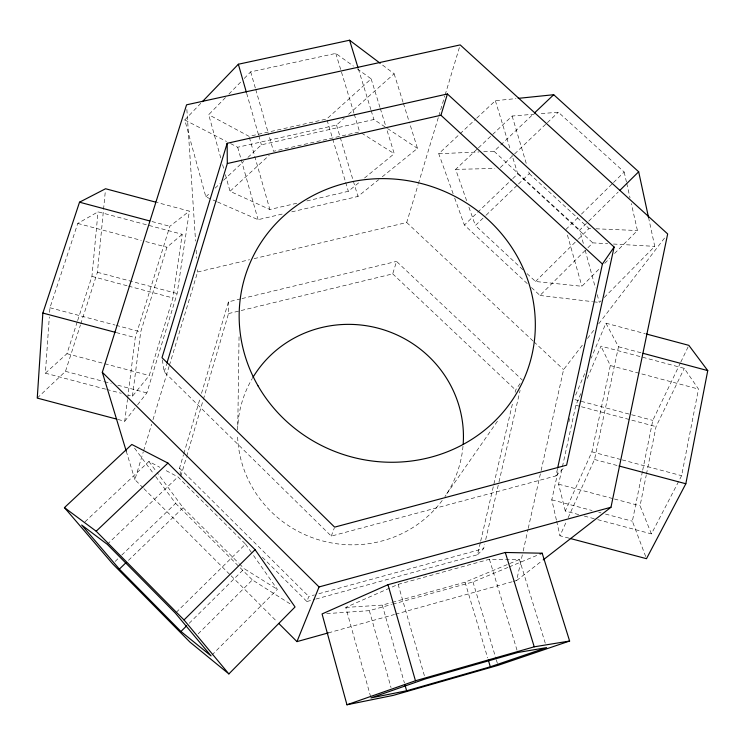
<?xml version="1.0" encoding="UTF-8"?>
<svg xmlns="http://www.w3.org/2000/svg" width="745" height="745" viewBox="0 0 745 745"><rect width="100%" height="100%" fill="white"/><g stroke="black" fill="none" stroke-linecap="round" stroke-linejoin="round"><path stroke-width="0.56" stroke-dasharray="3.73 2.79" d="M237.795 425.302L239.089 334.235M105.641 389.16L45.38 373.18L49.319 316.932M49.636 312.341L49.962 307.75L77.759 223.435L98.033 211.831L182.227 234.312L172.933 297.953L149.242 375.527L132.424 396.256L127.963 395.074M77.657 320.555L91.942 276.386L98.033 211.831M80.739 324.019L97.418 272.288L103.443 210.49M103.555 209.345L105.455 189.882M118.008 419.472L124.741 421.251L127.479 399.488M127.618 398.342L135.255 337.625L169.823 226.303L189.351 211.133L156.953 202.472M132.424 396.256L140.712 331.879L166.936 247.228L182.227 234.312M137.574 404.805L146.849 392.922L177.142 293.53L189.351 211.133M597.741 519.647L651.419 533.886L681.619 475.692L698.503 389.076L684.273 368.365L600.964 346.127L586.622 379.922M651.419 533.886L640.057 505.808L646.222 475.263M646.455 474.137L656.047 426.624L684.273 368.365M645.682 556.543L632.356 521.202L642.46 471.362M642.693 470.225L652.797 420.385L680.334 363.066M568.128 517.756L594.529 459.488L618.499 346.76L605.927 323.19L591.213 358.103M578.725 514.609L565.306 511.051L591.893 451.833L610.323 365.544L600.964 346.127M162.335 359.872L164.254 371.923L331.283 536.111L555.91 475.915L557.4 469.117M556.394 520.038L551.794 499.83L558.48 469.35M568.882 421.931L569.618 418.541M565.306 511.051L558.61 484.194L575.866 405.271L581.249 392.596M513.258 581.463L516.62 580.532L522.934 552.175M523.186 551.049L527.982 529.499M528.242 528.363L540.861 471.669M541.112 470.533L563.593 369.604L583.968 343.045M315.88 599.054L477.536 554.736L480.413 542.332M480.674 541.205L512.765 402.458M515.121 392.298L515.642 390.045L520.587 382.865M477.536 554.736L483.626 548.618L484.669 544.092M485.712 539.576L498.731 483.049M498.992 481.913L520.094 390.343M180.672 475.254L179.545 468.177L183.484 454.776M183.81 453.658L200.219 397.839M201.523 393.379L228.426 301.837L240.84 298.847M180.83 476.269L186.39 457.328M186.716 456.21L203.04 400.493M203.376 399.385L228.519 313.58L228.426 301.837M254.11 258.636L406.705 222.513L418.066 184.779M418.401 183.661L438.46 117.058M438.796 115.95L444.812 95.965M445.137 94.857L459.851 46.013M164.254 371.923L166.601 364.165M143.115 487.854L134.892 479.631L143.273 451.88M143.608 450.762L151.654 424.119M152.995 419.677L169.087 366.382M169.422 365.274L197.593 272.009L197.434 269.718M228.519 313.58L392.727 273.881L396.526 261.393L522.441 380.164M45.38 373.18L66.948 353.689L77.303 321.663M37.25 398.081L65.486 371.345L80.385 325.118M262.408 557.316L306.903 601.522L308.784 596.466L314.39 594.938M331.283 536.111L334.254 528.13M575.615 395.12L585.868 370.796M568.957 538.141L559.97 535.767L566.209 521.994M680.837 362.023L688.343 346.397M446.804 493.823L498.591 419.556M587.479 338.463L593.802 330.221M598.729 323.814L665.564 236.696M124.741 421.251L136.866 405.718M216.506 201.504L205.834 196.838L184.788 119.954L200.778 103.322M220.753 157.987L208.702 114.683L225.651 97.39M228.883 94.103L240.998 81.754M244.22 78.458L250.683 71.874L335.799 53.407L353.475 66.128M593.644 301.79L599.353 302.461L600.982 300.812M604.242 297.506L654.762 246.362L648.914 219.244M555.91 475.915L564.31 467.478M211.878 655.088L277.373 589.379L252.825 554.476M527.06 273.62L535.534 281.498L581.882 286.276L599.846 268.237M604.754 263.32L609.652 258.403M614.55 253.477L637.422 230.522L631.304 203.525M198.133 633.883L252.369 579.908L290.196 603.906M531.483 287.542L539.976 295.458L587.107 248.523M587.917 247.722L592.796 242.861L607.715 243.708M583.344 243.447L579.712 230.093L587.907 221.991M588.727 221.181L618.201 192.024M189.174 623.314L244.286 568.724L277.373 589.379M535.534 281.498L577.487 239.918M578.316 239.108L589.006 228.501L591.316 228.603M176.23 612.381L245.533 544.101L177.915 476.893L163.9 469.443M565.865 229.488L578.185 217.344M581.463 214.104L612.669 183.354M613.498 182.544L624.17 172.02L558.331 112.206L538.7 113.827M522.822 269.671L475.366 225.521L485.321 215.938M486.15 215.147L517.663 184.807M518.492 184.006L529.276 173.632L528.289 170.307M128.457 560.342L183.102 507.727L157.102 472.572M527.236 283.584L464.386 225.046L511.908 179.424M512.746 178.623L517.747 173.827L511.983 154.988M115.14 561.451L118.446 558.266M121.761 555.09L175.624 503.369L154.401 474.835M500.333 167.541L513.78 154.709M514.618 153.908L546.56 123.428M547.398 122.627L558.331 112.206M107.271 544.325L177.915 476.893M483.691 151.766L494.065 151.309L533.55 113.855M466.64 200.694L455.642 169.376L477.564 148.674M478.411 147.883L512.141 116.034L534.081 114.218M85.005 521.826L148.888 461.462L159.896 467.32M205.834 196.838L210.043 192.899M215.1 188.168L220.148 183.438M223.519 180.29L243.717 161.376M247.927 157.437L261.393 144.819L373.906 119.517L386.497 127.851M453.118 193.709L438.74 153.721L475.925 118.902M476.763 118.11L495.36 100.696L515.959 98.591M296.761 203.264L269.858 209.503L230.019 191.297L269.271 155.239M357.2 68.81L371.15 78.858L326.738 118.986L249.072 136.363L208.702 114.683M230.568 143.571L237.692 147.249L336.526 125.048L344.264 118.157M348.567 114.339L394.142 73.783L381.151 63.995M306.856 200.927L348.334 191.307L360.031 181.715M364.538 178.027L394.245 153.694L386.096 127.274M291.751 211.85L357.945 196.447L378.693 179.694M382.297 176.779L417.479 148.367L409.247 122.04M516.62 580.532L542.276 560.613M370.647 696.789L345.773 607.408L398.119 584.378L489.409 559.271L519.442 559.495L545.275 643.205M392.345 602.323L465.057 582.199L519.442 559.495M392.745 604.167L472.973 581.947L508.109 567.364M509.18 566.917L538.989 554.541M328.34 632.887L394.459 614.504M395.586 614.187L512.141 581.78M345.773 607.408L382.278 605.108L391.227 602.63M326.673 613.629L369.343 610.649L391.628 604.474M318.869 593.709L483.626 548.618M306.903 601.522L314.753 599.371M241.967 298.577L396.526 261.393M197.593 272.009L249.584 259.707M217.568 201.97L258.087 219.682L283.892 213.675M438.74 153.721L479.082 151.961M455.642 169.376L494.876 168.454M595.925 228.79L637.422 230.522M613.452 244.034L654.762 246.362M539.976 295.458L592.499 301.651M97.418 272.288L177.142 293.53M574.944 399.646L630.549 414.462M631.667 414.76L652.797 420.385M91.942 276.386L127.442 285.838M128.55 286.136L172.933 297.953M575.866 405.271L580.318 406.453M581.435 406.751L656.047 426.624M49.962 307.75L114.944 325.025M116.062 325.323L140.712 331.879M591.893 451.833L621.06 459.591M622.177 459.888L681.619 475.692M594.529 459.488L617.912 465.709M116.322 332.596L135.255 337.625M66.948 353.689L149.242 375.527M558.61 484.194L613.284 498.703M614.402 499.001L640.057 505.808M551.794 499.83L592.079 510.511M598.794 512.29L601.029 512.886M605.499 514.078L632.356 521.202M65.486 371.345L103.378 381.393M104.496 381.691L111.182 383.461M117.868 385.24L146.849 392.922M106.758 389.449L121.267 393.304M584.322 516.089L596.624 519.349M605.927 323.19L645.142 333.676M151.98 221.544L169.823 226.303M618.499 346.76L641.929 353.018M77.759 223.435L141.299 240.393M145.759 241.576L166.936 247.228M610.323 365.544L698.503 389.076M184.788 119.954L226.499 141.475M361.548 133.085L394.245 153.694M387.465 128.494L417.479 148.367M529.276 173.632L589.006 228.501M494.065 151.309L579.712 230.093M517.747 173.827L592.796 242.861M406.705 222.513L533.057 340.987M533.904 341.778L563.593 369.604M392.727 273.881L515.642 390.045M179.545 468.177L308.784 596.466M183.102 507.727L238.568 563.034M239.387 563.844L244.286 568.724M175.624 503.369L252.369 579.908M143.943 488.673L230.326 575.019M231.146 575.838L277.214 621.879M134.556 448.145L153.721 473.922M148.888 461.462L156.413 471.641M245.533 544.101L252.164 553.535M454.674 198.03L464.386 225.046M468.922 207.166L475.366 225.521M394.142 73.783L403.064 102.298M403.408 103.397L408.903 120.951M371.15 78.858L379.978 107.466M380.322 108.565L385.752 126.175M495.36 100.696L510.288 149.447M358.364 68.857L370.87 109.608M371.206 110.707L373.906 119.517M335.799 53.407L353.922 113.082M354.257 114.19L359.621 131.874L273.536 151.319L268.461 133.662M489.409 559.271L517.728 652.508M126.25 451.163L134.892 479.631M336.526 125.048L357.945 196.447M472.973 581.947L495.984 658.692M496.319 659.8L497.986 665.36M512.141 116.034L526.64 164.766M327.064 120.094L332.382 137.9M332.717 139.008L345.345 181.296M345.671 182.404L348.334 191.307M465.057 582.199L487.658 657.891M250.683 71.874L255.442 88.431M255.758 89.53L268.135 132.563M398.119 584.378L425.321 678.928M246.669 93.339L258.506 134.752M258.832 135.869L261.393 144.819M249.389 137.471L254.427 155.202M254.743 156.31L269.858 209.503M382.278 605.108L404.414 682.988M567.439 235.057L581.882 286.276M369.343 610.649L391.032 687.588M237.692 147.249L258.087 219.682M222.606 164.654L223.835 169.096M225.381 174.647L230.019 191.297M585.151 250.134L595.423 287.989M597.239 294.666L599.353 302.461M556.645 521.165L559.97 535.767M624.17 172.02L626.461 182.143M626.722 183.27L630.028 197.9M186.874 109.459L195.553 241.073M196.149 250.236L196.68 258.254M462.999 446.246A113.259 109.915 17.8 0 1 444.905 496.701M442.213 500.482A113.259 109.915 17.8 0 1 316.783 539.222A113.259 109.915 17.8 0 1 237.562 434.558M237.581 429.912A113.259 109.915 17.8 0 1 252.341 378.376"/><path stroke-width="1.12" d="M155.835 202.174L105.567 188.746L79.519 202.193L42.847 313.058L37.25 398.081L116.891 419.174M570.083 538.439L646.492 558.685L685.828 483.756L707.75 370.6L688.846 345.354L646.26 333.974M543.189 559.895L610.975 507.252L667.669 233.939L460.187 44.905L186.567 104.822L102.316 372.286L126.25 451.163M614.122 247.042L566.6 465.169L334.626 527.134L161.991 357.684L227.15 143.301L447.41 93.972L614.122 247.042L602.426 264.028L557.651 467.99M166.936 363.057L227.309 163.537L227.15 143.301M227.309 163.537L440.938 115.252L447.41 93.972M278.863 623.528L296.957 641.622L319.056 586.939L610.975 507.252M202.379 101.655L238.353 64.238L349.582 40.221L380.22 63.297M228.873 673.927L295.048 606.979L255.088 549.67L167.942 463.083L131.818 444.467L64.443 507.615L112.653 563.844L189.91 642.06L228.873 673.927L184.006 619.952L96.18 531.213L64.443 507.615M184.006 619.952L255.088 549.67M619.84 190.403L638.67 171.778L553.712 94.717L518.241 98.359M180.951 631.462L211.058 655.907L175.41 613.191L107.271 544.325L81.643 525.001L119.349 569.106L180.951 631.462L186.706 625.763M119.349 569.106L125.97 562.726M534.398 113.054L553.712 94.717M96.18 531.213L167.942 463.083M387.977 584.704L322.063 613.954L346.956 704.779L393.23 695.392L497.986 665.36L569.627 641.035L542.183 553.218L505.306 552.473L387.977 584.704L415.459 680.762L346.956 704.779M540.05 554.103L542.183 553.218M490.322 666.794L546.634 647.619L517.728 652.508L425.321 678.928L370.954 697.907L406.621 690.783L490.322 666.794L488.32 660.117M415.459 680.762L534.23 646.818L569.627 641.035M296.957 641.622L328.34 632.887M619.03 465.998L685.828 483.756M42.847 313.058L115.214 332.298M79.519 202.193L149.754 220.948M643.047 353.316L707.75 370.6M440.938 115.252L602.426 264.028M102.316 372.286L319.056 586.939M349.582 40.221L358.028 67.758M505.306 552.473L534.23 646.818M238.353 64.238L246.353 92.222M405.047 685.214L406.621 690.783M638.67 171.778L648.671 218.117M252.928 377.389A113.259 109.915 17.8 0 1 383.638 329.793A113.259 109.915 17.8 0 1 463.185 443.955M258.031 385.845A148.804 141.075 17.9 0 0 514.525 396.703A148.804 141.075 17.9 0 0 389.179 178.763A148.804 141.075 17.9 0 0 258.031 385.845"/></g></svg>
